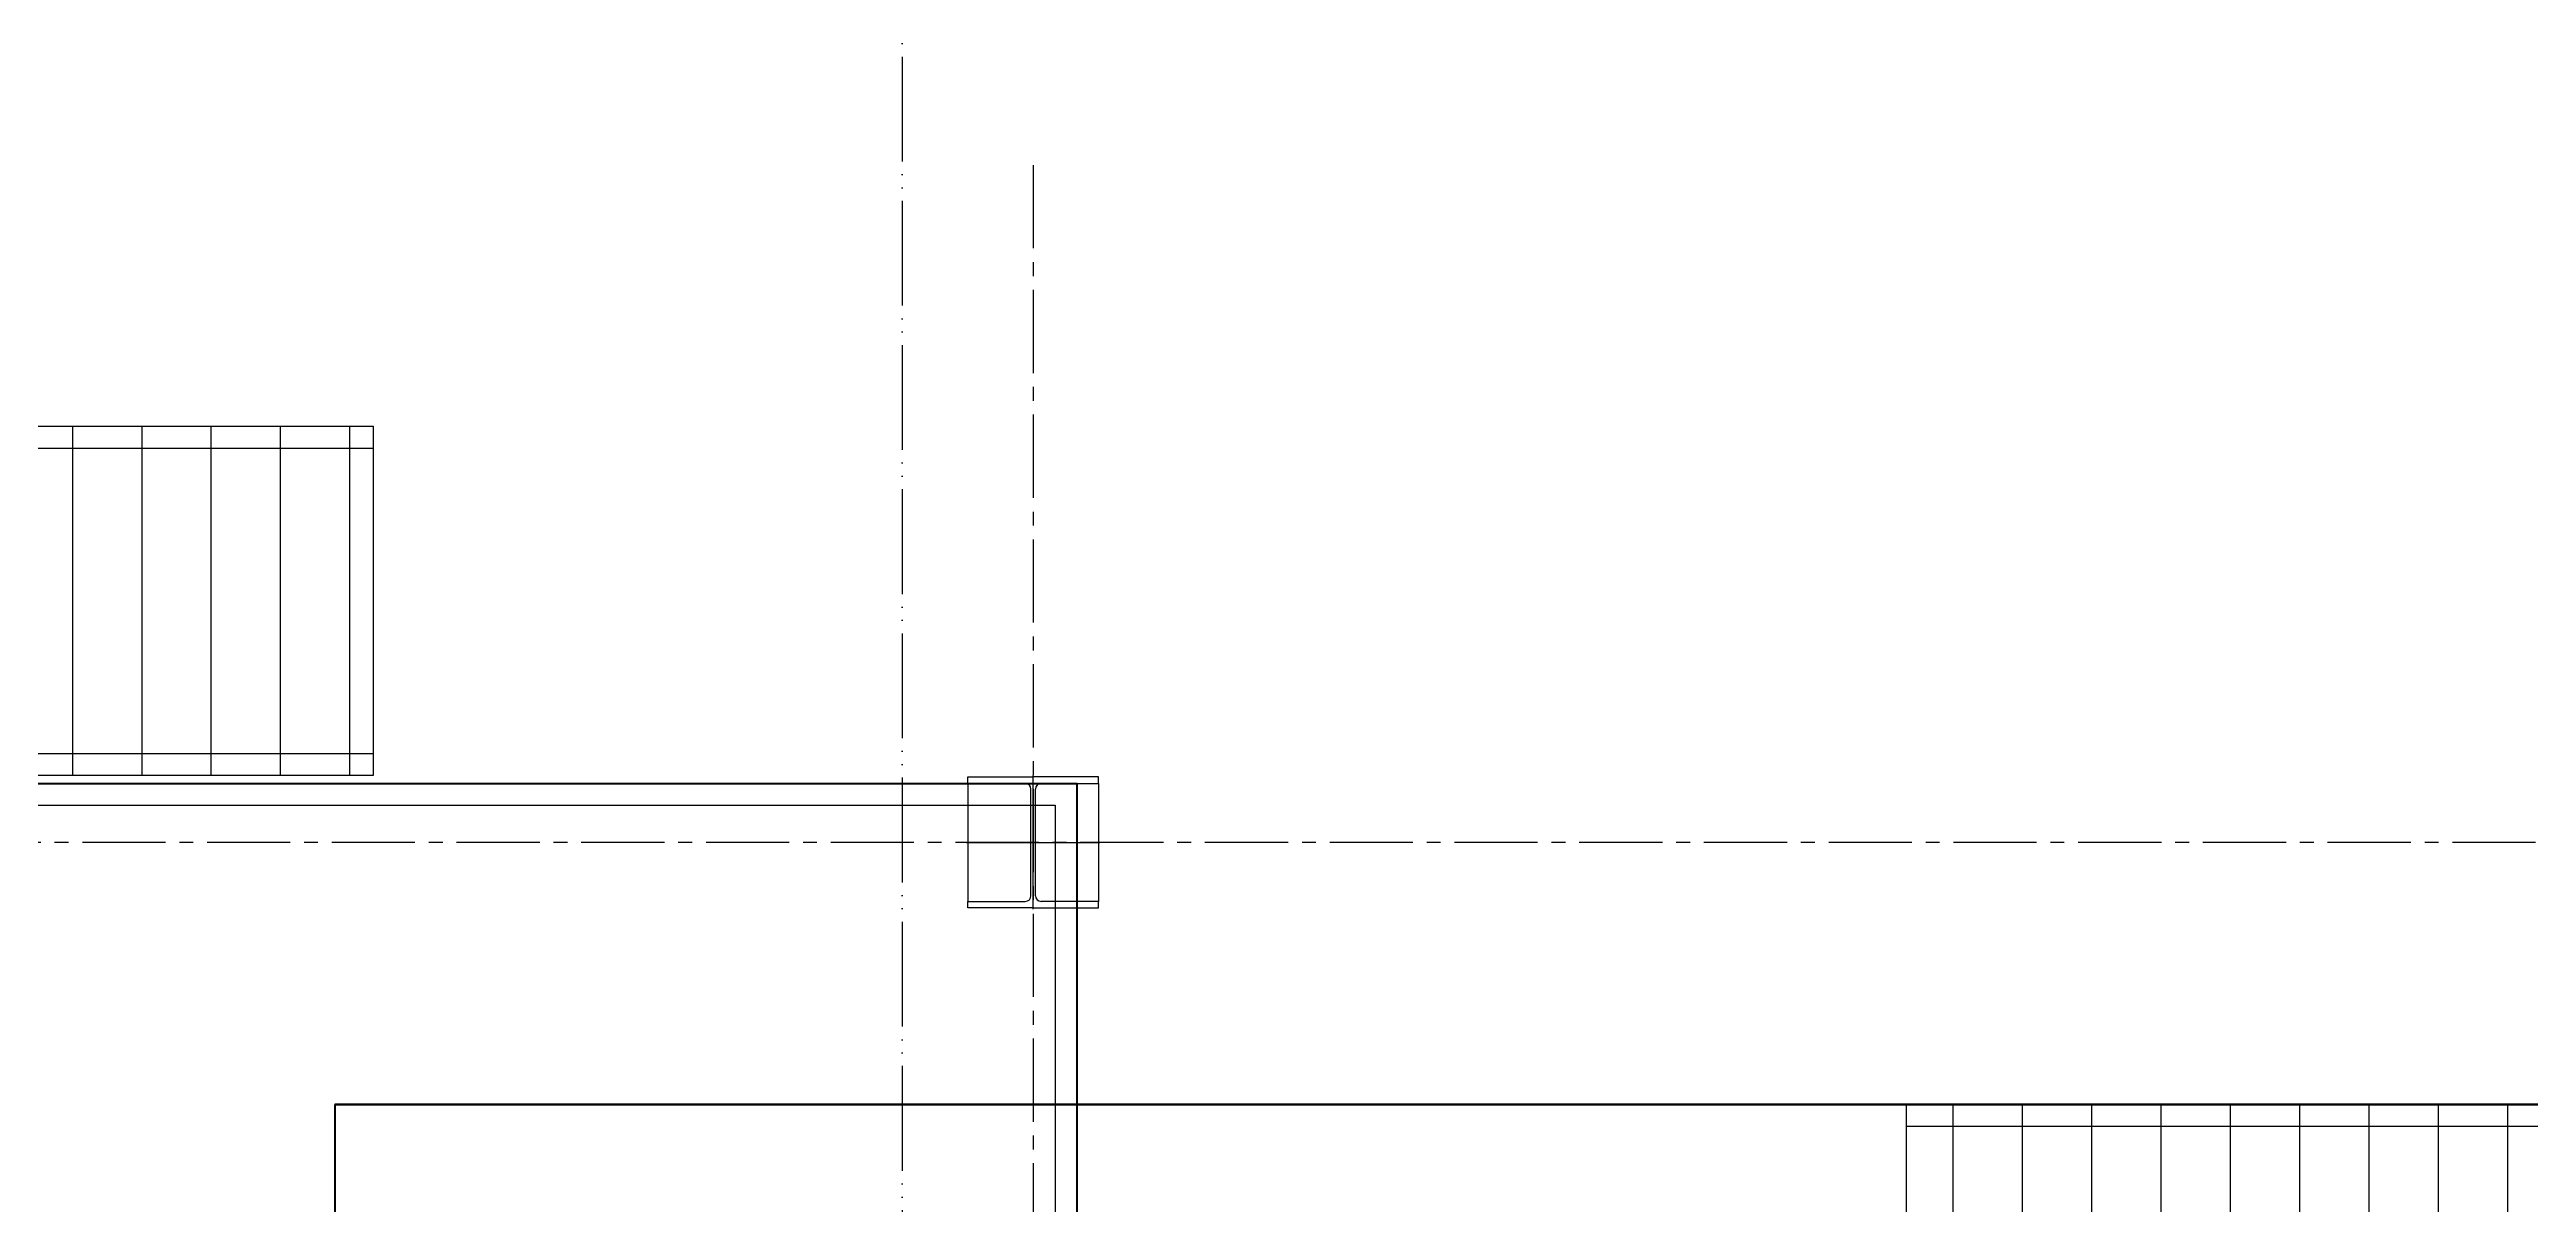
# Model space of a CAD drawing. Header units: millimetres. Extents: x 163705 to 1616509, y 81827 to 302547.
# Drawn here: x 191375 to 197049, y 152740 to 155375 of the extents above; entities that cross this region are included whole.
import ezdxf

# ---------------------------------------------------------------- set-up
doc = ezdxf.new("R2010")
doc.units = ezdxf.units.MM
doc.header["$LTSCALE"] = 10
doc.linetypes.add('ACAD_ISO05W100', pattern=[33, 24, -3, 0, -3, 0, -3])
doc.linetypes.add('CENTER2', pattern=[28.575, 19.05, -3.175, 3.175, -3.175])
for name, color, linetype, lineweight in [('1-中心线', 1, 'CENTER2', 0), ('1-双点线', 8, 'ACAD_ISO05W100', 0), ('1-建筑轮廓', 7, 'Continuous', 20), ('1-护栏', 4, 'Continuous', 18), ('1-钢构', 6, 'Continuous', 0)]:
    doc.layers.add(name, color=color, linetype=linetype, lineweight=lineweight)
doc.styles.get("Standard").update_dxf_attribs({"font": 'arial.ttf'})

# ---------------------------------------------------------------- blocks, each defined once
blk = doc.blocks.new('G$C5C029050')
at = {"layer": '1-双点线'}
blk.add_line((11618.6, 77039.4), (11618.6, 45039.4), dxfattribs=at)
blk = doc.blocks.new('*U487')
at = {"layer": '1-护栏'}
h = blk.add_hatch(dxfattribs=at)
h.set_pattern_fill('ANSI31', color=256, scale=50, angle=315)
h.set_pattern_definition([(0, (-900, 161.77), (4e-14, 158.75), [])])
h.paths.add_polyline_path([(800, 0), (0, 0), (0, 3000), (800, 3000)])
for p, q in [((50, 3000), (50, 0)), ((750, 3000), (750, 0))]:
    blk.add_line(p, q, dxfattribs=at)
at = {"layer": '1-钢构'}
blk.add_lwpolyline([(800, 0), (0, 0), (0, 3000), (800, 3000)], close=True, dxfattribs=at)
blk = doc.blocks.new('A$C1db492d9')
for p, q in [((6600, 9300), (0, 9300)), ((0, 9300), (0, 0))]:
    blk.add_line(p, q)
blk = doc.blocks.new('G$C2B9B74B2')
for p, q in [((3, 288), (3, 303)), ((3, 303), (153, 303)), ((135, 288), (3, 288)), ((3, 288), (3, 18)), ((153, 0), (153, 306)), ((303, 303), (153, 303)), ((171, 288), (303, 288)), ((303, 288), (303, 303)), ((303, 288), (303, 18)), ((148, 31), (148, 275)), ((158, 31), (158, 275)), ((0, 153), (306, 153)), ((3, 3), (3, 18)), ((3, 18), (135, 18)), ((153, 3), (3, 3)), ((153, 3), (303, 3)), ((303, 18), (171, 18)), ((303, 3), (303, 18))]:
    blk.add_line(p, q)
for centre, start, end in [((135, 275), 0, 90), ((171, 275), 90, 180), ((135, 31), 270, 0), ((171, 31), 180, 270)]:
    blk.add_arc(centre, 13, start, end)
blk.add_text('HC_SUPERPART', height=0.001).set_placement((153, 3))
blk = doc.blocks.new('A$Cd20bb01c')
at = {"layer": '1-护栏'}
h = blk.add_hatch(dxfattribs=at)
h.set_pattern_fill('ANSI31', color=256, scale=50, angle=225)
h.set_pattern_definition([(270, (4737.55, 12506), (158.75, -7e-14), [])])
h.paths.add_polyline_path([(4803, 10806), (4803, 11606), (7641.2, 11606), (7641.2, 10806)])
blk.add_lwpolyline([(4803, 10788), (9253, 10788), (9253, 18), (0, 18), (0, 10788), (3803, 10788)])
blk.add_lwpolyline([(7641.2, 10856), (4753, 10856), (4753, 10738), (9203, 10738), (9203, 68), (47, 68), (47, 10738), (3853, 10738), (3853, 11556), (7641.2, 11556)], dxfattribs=at)
at = {"layer": '1-钢构'}
blk.add_lwpolyline([(4803, 10806), (4803, 11606), (7641.2, 11606), (7641.2, 10806)], close=True, dxfattribs=at)
blk.add_blockref('G$C2B9B74B2', (9000, 10500), dxfattribs=at)

msp = doc.modelspace()

# ---------------------------------------------------------------- linework, layer by layer
for q in [(192027.833, 143659.632), (198627.833, 152959.632)]:
    msp.add_line((192027.833, 152959.632), q)
at = {"layer": '1-中心线'}
for p, q in [((193627.833, 155110.726), (193627.833, 141059.499)), ((209928.183, 153559.632), (183311.682, 153559.632))]:
    msp.add_line(p, q, dxfattribs=at)

# ---------------------------------------------------------------- block references
for name, p in [('A$Cd20bb01c', (184474.833, 142906.632)), ('A$C1db492d9', (192027.833, 143659.632))]:
    msp.add_blockref(name, p)
at = {"xscale": -1, "rotation": 90}
msp.add_blockref('*U487', (198627.833, 152959.631), dxfattribs=at)
at = {"layer": '1-建筑轮廓'}
msp.add_blockref('G$C5C029050', (181709.24, 95820.209), dxfattribs=at)

doc.saveas('drawing.dxf')
